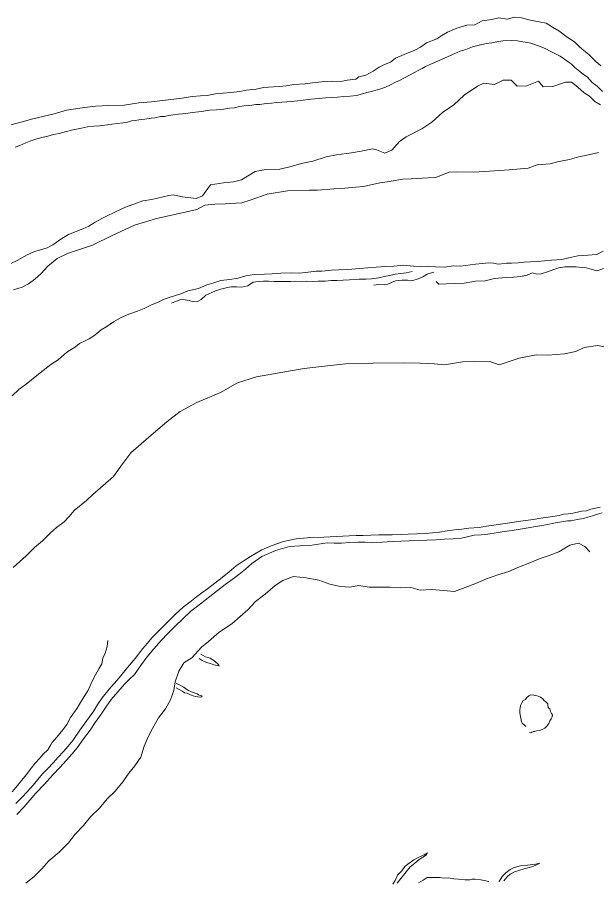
# Model space of a CAD drawing. Extents: x 683321 to 688873, y 7661944 to 7668387.
# Drawn here: x 686069.9 to 686334, y 7667942.6 to 7668335.2 of the extents above; entities that cross this region are included whole.
import ezdxf

# ---------------------------------------------------------------- set-up
doc = ezdxf.new("R2010")
doc.units = 0
doc.header["$MEASUREMENT"] = 0
doc.layers.add('01 CRESTA_Line', color=3, linetype='Continuous', lineweight=20)

msp = doc.modelspace()

# ---------------------------------------------------------------- linework, layer by layer
at = {"layer": '01 CRESTA_Line'}
for points in [[(686335.43, 7668313.22, 4355.24), (686333.15, 7668315.19, 4355.64), (686331.29, 7668316.92, 4355.77), (686329.93, 7668318.24, 4356.13), (686328.5, 7668319.56, 4356.46), (686326.84, 7668320.77, 4356.8), (686325.38, 7668322.08, 4357.17), (686323.39, 7668324.05, 4357.68), (686320.02, 7668326.17, 4358.07), (686316.32, 7668329.09, 4358.51), (686313.48, 7668330.8, 4359.14), (686310.48, 7668332.54, 4359.8), (686307.31, 7668333.12, 4360.16), (686304.9, 7668333.61, 4360.23), (686302.57, 7668334.1, 4360.5), (686299.33, 7668334.94, 4361.16), (686296.11, 7668335.23, 4361.45), (686292.78, 7668334.44, 4361.55), (686289.02, 7668334.99, 4361.75), (686285.84, 7668334.26, 4362.13), (686281.49, 7668333.54, 4362.71), (686278.15, 7668331.82, 4362.51), (686274.43, 7668331.64, 4363.24), (686269.89, 7668330.21, 4363.65), (686265.58, 7668328.52, 4364.13), (686263.07, 7668326.95, 4363.98), (686260.84, 7668325.45, 4364.14), (686256.13, 7668323.58, 4364.4), (686253.32, 7668321.67, 4364.46), (686250.77, 7668320.3, 4364.52), (686245.95, 7668318.28, 4365.28), (686241.93, 7668316.67, 4365.68), (686239.68, 7668314.84, 4365.93), (686237.01, 7668313.7, 4366.09), (686234.5, 7668312.54, 4366.35), (686231.77, 7668310.79, 4366.2), (686228.53, 7668308.91, 4366.3), (686225.34, 7668308.16, 4366.21), (686223.97, 7668307.01, 4365.92), (686220.01, 7668306.68, 4366.24), (686217.15, 7668306.07, 4366.47), (686213.16, 7668306.17, 4366.93), (686209.63, 7668306.04, 4367.41), (686204.27, 7668305.44, 4367.66), (686200.96, 7668304.94, 4367.89), (686195.66, 7668304.72, 4368.38), (686192.2, 7668304.08, 4368.56), (686189.27, 7668303.78, 4368.67), (686186.5, 7668303.57, 4369.07), (686181.91, 7668303.31, 4369.43), (686178.59, 7668302.47, 4369.39), (686174.11, 7668302.14, 4369.47), (686171.21, 7668301.55, 4369.62), (686167.08, 7668301.01, 4370.07), (686163.54, 7668300.68, 4370.02), (686160.13, 7668300.45, 4370.4), (686156.23, 7668299.61, 4370.18), (686153.29, 7668299.56, 4370.66), (686149.51, 7668299.27, 4370.83), (686145, 7668298.46, 4371.22), (686138.55, 7668297.67, 4371.54), (686131.03, 7668296.8, 4372.1), (686125.14, 7668296.29, 4372.8), (686118.49, 7668295.24, 4372.72), (686111.43, 7668295.05, 4373.31), (686105.53, 7668294.87, 4374.3), (686099.49, 7668293.99, 4374.41), (686092.28, 7668292.97, 4375.31), (686086.72, 7668291.37, 4375.15), (686077.03, 7668289.03, 4375.66), (686071.03, 7668287.44, 4377.09), (686065.7, 7668285.99, 4377.5)], [(686068.97, 7668276.21, 4374.97), (686071.09, 7668276.89, 4375.07), (686073.78, 7668278.06, 4374.52), (686076.12, 7668278.97, 4374.31), (686078.88, 7668279.92, 4374.02), (686081.62, 7668280.66, 4373.78), (686083.82, 7668281.15, 4373.73), (686086.41, 7668281.98, 4373.41), (686088.99, 7668282.44, 4373.22), (686092.29, 7668283.23, 4373.01), (686094.57, 7668283.95, 4372.77), (686096.85, 7668284.4, 4372.6), (686099.18, 7668284.86, 4372.34), (686101.87, 7668285.34, 4372.09), (686104.73, 7668285.64, 4371.95), (686107.28, 7668285.93, 4371.8), (686111.03, 7668286.34, 4371.56), (686113, 7668286.63, 4371.53), (686115.58, 7668286.92, 4371.39), (686118.05, 7668287.23, 4371.28), (686120.08, 7668287.55, 4371.31), (686121.82, 7668288.07, 4371.14), (686123.58, 7668288.32, 4371.13), (686125.24, 7668288.52, 4371.1), (686127.89, 7668288.93, 4370.86), (686130.88, 7668289.38, 4370.77), (686132.57, 7668289.57, 4370.66), (686135.13, 7668290.06, 4370.44), (686136.85, 7668290.16, 4370.56), (686138.71, 7668290.49, 4370.56), (686140.84, 7668290.9, 4370.24), (686143.07, 7668291.12, 4370.13), (686145.07, 7668291.28, 4370.08), (686147.45, 7668291.65, 4369.8), (686149.6, 7668291.96, 4369.71), (686153.71, 7668292.45, 4369.34), (686157.31, 7668292.92, 4369.12), (686160.5, 7668293.17, 4368.86), (686163.93, 7668293.49, 4368.53), (686166.39, 7668293.91, 4368.56), (686168.68, 7668294.08, 4368.46), (686170.98, 7668294.61, 4368.21), (686173.14, 7668294.93, 4368.1), (686175.14, 7668295.09, 4367.97), (686176.56, 7668295.31, 4367.82), (686178.44, 7668295.5, 4367.74), (686180.28, 7668295.59, 4367.7), (686183.19, 7668296.01, 4367.45), (686185.55, 7668296.19, 4367.32), (686187.86, 7668296.45, 4367.14), (686190.24, 7668296.6, 4366.93), (686192.52, 7668296.78, 4366.73), (686194.59, 7668296.92, 4366.53), (686197.36, 7668297.16, 4366.32), (686200.01, 7668297.49, 4366.13), (686202.22, 7668297.78, 4365.95), (686205.09, 7668298.14, 4365.6), (686207.25, 7668298.27, 4365.51), (686210.13, 7668298.6, 4365.23), (686213.23, 7668298.75, 4365.02), (686215.64, 7668298.89, 4364.85), (686218.41, 7668299.18, 4364.63), (686221.33, 7668299.32, 4364.47), (686224.19, 7668299.66, 4364.2), (686226.9, 7668300.45, 4363.9), (686228.9, 7668301.04, 4363.73), (686231, 7668301.49, 4363.6), (686233.03, 7668302.08, 4363.5), (686235.29, 7668302.7, 4363.39), (686237.44, 7668303.46, 4363.33), (686239.67, 7668304.54, 4363.09), (686242.02, 7668305.71, 4362.95), (686243.77, 7668306.54, 4362.77), (686246.04, 7668307.69, 4362.42), (686248.38, 7668308.91, 4362.18), (686250.7, 7668310.16, 4361.84), (686252.34, 7668311, 4361.71), (686254.08, 7668311.9, 4361.54), (686255.68, 7668312.77, 4361.43), (686258.32, 7668314, 4361.25), (686260.42, 7668314.96, 4360.96), (686262.98, 7668316.08, 4360.84), (686265.91, 7668317.46, 4360.58), (686268.61, 7668318.6, 4360.35), (686271.41, 7668319.82, 4360.07), (686274.01, 7668320.65, 4359.95), (686276.95, 7668321.78, 4359.66), (686280, 7668322.6, 4359.25), (686283.29, 7668323.27, 4358.62), (686285.75, 7668323.54, 4358.63), (686288.12, 7668324.11, 4358.37), (686290.78, 7668324.49, 4358.31), (686294.92, 7668324.7, 4357.86), (686297.45, 7668324.48, 4357.74), (686299.92, 7668324.13, 4357.41), (686302.01, 7668323.7, 4357.15), (686303.54, 7668323.4, 4356.82), (686305.37, 7668322.82, 4356.72), (686306.6, 7668322.43, 4356.48), (686308.49, 7668321.69, 4356.17), (686310.34, 7668320.85, 4355.96), (686312.36, 7668319.78, 4355.85), (686313.86, 7668319.08, 4355.65), (686315.4, 7668318.37, 4355.33), (686316.97, 7668317.49, 4355.38), (686318.36, 7668316.51, 4355.09), (686320.11, 7668315.25, 4354.89), (686321.92, 7668314.08, 4354.48), (686323.62, 7668312.46, 4354.33), (686325.83, 7668310.5, 4353.86), (686327.59, 7668309.23, 4353.57), (686329.11, 7668308.08, 4353.29), (686331.52, 7668305.55, 4352.95), (686333.8, 7668303.84, 4352.9), (686336.15, 7668301.44, 4352.99)], [(686067.04, 7668223.32, 4353.48), (686070.1, 7668224.8, 4353.29), (686074.12, 7668227.04, 4353.26), (686077.75, 7668228.77, 4353.07), (686080.07, 7668229.37, 4352.71), (686083.54, 7668230.42, 4353.61), (686086.08, 7668231.79, 4353.24), (686090.25, 7668234.6, 4353.31), (686093.15, 7668236.46, 4353.4), (686099.68, 7668239.09, 4353.25), (686102.51, 7668240.2, 4353.43), (686105.31, 7668242.02, 4352.2), (686108.31, 7668243.65, 4353.09), (686110.76, 7668244.98, 4353.32), (686113.92, 7668246.51, 4352.86), (686117.73, 7668248.32, 4352.99), (686119.86, 7668249.23, 4353.38), (686122.96, 7668250.23, 4353.26), (686127.03, 7668251.69, 4352.82), (686131.06, 7668252.29, 4353.42), (686138.91, 7668254.18, 4352.86), (686140.8, 7668254.47, 4353.6), (686145.04, 7668253.58, 4353.32), (686151.3, 7668252.86, 4352.68), (686154.21, 7668254.03, 4353.16), (686157.82, 7668259.08, 4353.79), (686163.74, 7668259.97, 4353.13), (686168.27, 7668260.43, 4353.11), (686171.99, 7668261.33, 4353.64), (686178.19, 7668265.05, 4353.77), (686183.03, 7668266.05, 4353.97), (686189.3, 7668266.13, 4353.09), (686193.38, 7668267.01, 4353.55), (686199.76, 7668268.88, 4353.3), (686204.42, 7668269.84, 4353.52), (686210.44, 7668271.73, 4353.24), (686215.21, 7668272.64, 4352.72), (686222.04, 7668273.66, 4352.95), (686226.29, 7668274.35, 4352.48), (686231.54, 7668275.38, 4352.46), (686233.28, 7668274.99, 4352.58), (686237.09, 7668273.48, 4351.94), (686240.26, 7668274.85, 4352.05), (686243.76, 7668278.72, 4352.3), (686246.77, 7668280.89, 4352.25), (686254.04, 7668284.54, 4352.61), (686258.46, 7668287.49, 4351.67), (686263.34, 7668292, 4352.01), (686268.58, 7668295.48, 4351.56), (686273.26, 7668299.86, 4351.82), (686279.22, 7668303.91, 4351.77), (686282.18, 7668305.19, 4351.78), (686287.05, 7668304.73, 4351), (686290.94, 7668306.61, 4351.4), (686294.65, 7668306.6, 4351.58), (686297.4, 7668303.91, 4351.42), (686301.67, 7668304.07, 4351.47), (686307.07, 7668306.18, 4351.35), (686309.22, 7668303.61, 4351.65), (686313.58, 7668303.73, 4351.19), (686319.29, 7668305.77, 4351.3), (686322.03, 7668305.76, 4351.97), (686324.98, 7668303.45, 4351.51), (686327.79, 7668300.81, 4350.95), (686330.31, 7668299.37, 4351.77), (686332.67, 7668296.96, 4351.27), (686335.24, 7668295.4, 4351.2)], [(686334.37, 7668273.77, 4350.97), (686329.82, 7668272.72, 4351.13), (686325.38, 7668271.76, 4351.11), (686321.19, 7668270.49, 4351.3), (686315.75, 7668269.51, 4351.44), (686312.34, 7668268.51, 4351.69), (686306.38, 7668268.17, 4351.5), (686302.35, 7668266.66, 4351.15), (686293.74, 7668265.83, 4351.35), (686289.32, 7668265.56, 4351.79), (686282.45, 7668265.07, 4351.91), (686277.5, 7668264.86, 4351.43), (686270.35, 7668264.96, 4352.28), (686266.36, 7668264.76, 4352.05), (686260.58, 7668262.56, 4352.33), (686256.89, 7668262.16, 4352.05), (686249.13, 7668261.75, 4352.59), (686245.36, 7668261.61, 4351.99), (686238.27, 7668260.42, 4352.54), (686234.9, 7668259.97, 4352.57), (686227.39, 7668258.25, 4353.16), (686223.98, 7668257.91, 4352.97), (686217.21, 7668257.41, 4353.16), (686214, 7668257.16, 4353.21), (686206.45, 7668256.62, 4353.68), (686202.65, 7668256.66, 4353.54), (686192.8, 7668256.35, 4353.52), (686183.64, 7668254.75, 4353.64), (686175.8, 7668252.05, 4353.82), (686172.1, 7668250.87, 4353.65), (686164.46, 7668250.32, 4354.09), (686159.84, 7668250.26, 4353.36), (686155.23, 7668249.86, 4353.07), (686151.57, 7668247.81, 4353.26), (686142.14, 7668245.72, 4353.68), (686133.19, 7668243.66, 4354.08), (686123.19, 7668240.74, 4354.54), (686113.06, 7668235.94, 4355.02), (686104.2, 7668231.67, 4355.45), (686092.73, 7668227.75, 4355.98), (686088.08, 7668225.52, 4356.21), (686083.82, 7668222.05, 4356.34), (686080.74, 7668218.69, 4356.49), (686077.97, 7668216.19, 4356.64), (686075.06, 7668214.08, 4356.75), (686072.09, 7668212.56, 4356.86), (686068.16, 7668211.21, 4356.96)], [(686067.53, 7668163.14, 4353.54), (686070.55, 7668165.9, 4353.5), (686074.68, 7668169.04, 4353.36), (686078, 7668171.71, 4353.29), (686081.69, 7668174.65, 4353.21), (686085.12, 7668177.36, 4353.48), (686088.54, 7668179.51, 4353.41), (686091.27, 7668181.84, 4353.47), (686092.9, 7668183.22, 4353.44), (686094.39, 7668184.19, 4353.39), (686096.33, 7668185.34, 4353.43), (686098.29, 7668186.84, 4353.29), (686100.8, 7668188.11, 4353.35), (686102.69, 7668189.05, 4353.34), (686104.69, 7668190.29, 4353.44), (686106.17, 7668191.44, 4353.26), (686108.12, 7668193.13, 4353.23), (686110.63, 7668194.61, 4353.28), (686113.71, 7668196.7, 4353.18), (686117.18, 7668198.73, 4352.97), (686120.67, 7668200.29, 4352.86), (686124.59, 7668201.53, 4353.21), (686127.6, 7668202.86, 4352.88), (686130.63, 7668204.29, 4352.85), (686133.97, 7668205.67, 4353.19), (686136.75, 7668207.05, 4353.22), (686139.41, 7668208, 4353.37), (686141.83, 7668208.65, 4353.38), (686144.27, 7668209.42, 4353.27), (686147.46, 7668210.78, 4353.48), (686152.31, 7668211.89, 4353.4), (686156.17, 7668213.5, 4353.24), (686159.39, 7668214.4, 4353.25), (686162.45, 7668215.49, 4352.92), (686166.69, 7668215.94, 4353.03), (686170.44, 7668216.61, 4353.13), (686173.82, 7668217.68, 4352.86), (686177.85, 7668218.27, 4353.29), (686182.33, 7668218.43, 4353.18), (686185.93, 7668218.63, 4353), (686189.8, 7668218.9, 4352.99), (686194.46, 7668218.96, 4352.85), (686198.38, 7668218.86, 4352.52), (686202.29, 7668219.26, 4352.63), (686205.91, 7668219.72, 4352.62), (686208.48, 7668219.82, 4352.68), (686212.93, 7668220.21, 4352.92), (686216.23, 7668220.4, 4352.95), (686220.23, 7668220.52, 4352.77), (686225.66, 7668221.04, 4352.66), (686229.39, 7668221.34, 4352.62), (686233.13, 7668221.65, 4352.54), (686237.21, 7668221.85, 4352.28), (686241.18, 7668222.08, 4352.19), (686245.61, 7668222.56, 4351.97), (686250.25, 7668222.03, 4351.78), (686253.26, 7668221.83, 4351.52), (686256.4, 7668222.01, 4351.48), (686260.12, 7668221.73, 4351.71), (686264.22, 7668221.52, 4351.62), (686268.39, 7668222.14, 4351.68), (686271.55, 7668222.08, 4351.53), (686276.07, 7668222.61, 4351.57), (686278.38, 7668223.03, 4351.68), (686281.58, 7668223.27, 4351.61), (686284.3, 7668223.63, 4351.79), (686286.53, 7668223.41, 4351.6), (686288.65, 7668222.92, 4351.77), (686290.22, 7668223.12, 4351.66), (686292.46, 7668223.37, 4351.74), (686294.72, 7668223.44, 4351.58), (686297.73, 7668223.61, 4351.63), (686300.49, 7668223.8, 4351.53), (686303.38, 7668224.06, 4351.38), (686306.57, 7668224.2, 4351.36), (686309.82, 7668224.41, 4351.25), (686312.93, 7668224.78, 4351.17), (686317.68, 7668225.06, 4351.29), (686320.77, 7668225.88, 4351.03), (686324.96, 7668226.82, 4351.08), (686329.56, 7668227.03, 4350.88), (686333.52, 7668227.38, 4351), (686336.48, 7668228.84, 4350.83)], [(686336.69, 7668221, 4350.15), (686333.55, 7668219.93, 4350), (686330.94, 7668220.61, 4350.02), (686328.75, 7668221.24, 4350.14), (686326.89, 7668221.46, 4350.3), (686324.17, 7668221.69, 4350.49), (686321.82, 7668221.68, 4350.46), (686319.07, 7668221.71, 4350.22), (686316.3, 7668221.23, 4350.06), (686313.96, 7668220.5, 4349.9), (686311.14, 7668219.48, 4349.91), (686308.3, 7668218.58, 4350.01), (686306.24, 7668218.4, 4350.45), (686304.35, 7668218.94, 4350.3), (686301.94, 7668218, 4350.12), (686298.89, 7668217.41, 4350.4), (686295.8, 7668216.97, 4350.43), (686292.37, 7668216.84, 4350.3), (686287.08, 7668216.46, 4350.55), (686282.75, 7668215.35, 4350.38), (686278.45, 7668215.24, 4350.31), (686273.24, 7668214.26, 4350.01), (686268.92, 7668214.22, 4349.82), (686264.98, 7668213.94, 4349.52), (686261.67, 7668213.82, 4348.68), (686260.44, 7668215.02, 4349.16)], [(686249.6, 7668219.57, 4350.64), (686246.91, 7668218.95, 4350.9), (686244.42, 7668218.74, 4350.91), (686241.8, 7668218.37, 4350.96), (686239.4, 7668217.86, 4351.05), (686237, 7668217.3, 4351.11), (686234.45, 7668216.78, 4351.7), (686231.13, 7668216.36, 4352.08), (686228.65, 7668216.14, 4352.05), (686225.41, 7668216.14, 4351.87), (686221.03, 7668215.84, 4351.69), (686218.14, 7668215.67, 4351.61), (686215.39, 7668215.53, 4351.52), (686212.66, 7668215.46, 4351.4), (686209.92, 7668215.3, 4351.66), (686206.75, 7668215.17, 4351.77), (686204.08, 7668215.12, 4352.27), (686201.44, 7668215.24, 4352.12), (686199.24, 7668215.09, 4352.26), (686196.46, 7668215.2, 4351.99), (686194.43, 7668215.06, 4352.23), (686191.98, 7668215.06, 4352.15), (686189.12, 7668215.11, 4351.91), (686186.83, 7668215.01, 4351.83), (686184.19, 7668215.16, 4351.61), (686181.87, 7668215.15, 4352.12), (686179.59, 7668215.08, 4352.21), (686177.24, 7668214.7, 4352.16), (686174.87, 7668213.05, 4352.24), (686172.04, 7668212.57, 4352.57), (686169.64, 7668212.63, 4352.65), (686167.29, 7668212.62, 4352.06), (686164.99, 7668212.15, 4352.5), (686162.55, 7668211.62, 4352.47), (686160.13, 7668210.88, 4352.95), (686158.46, 7668210.12, 4353.01), (686155.75, 7668208.84, 4352.85), (686153.57, 7668206.89, 4353.06), (686151.84, 7668205.92, 4353.02), (686150.03, 7668205.87, 4353.08), (686148.04, 7668206.41, 4353.14), (686146.27, 7668206.77, 4352.81), (686144.3, 7668206.87, 4352.58), (686141.6, 7668205.77, 4352.6), (686140.05, 7668205.27, 4352.44)], [(686259.4, 7668219.32, 4351.38), (686256.36, 7668218.48, 4351.17), (686254.38, 7668217.14, 4351.21), (686252.24, 7668216.27, 4351.1), (686249.43, 7668215.44, 4351.12), (686247.37, 7668215.64, 4351.39), (686245, 7668215.65, 4351.07), (686241.94, 7668215.45, 4350.92), (686240.15, 7668214.66, 4350.61), (686238.5, 7668213.93, 4350.74), (686236.88, 7668213.53, 4350.64), (686234.23, 7668213.65, 4350.3), (686232.08, 7668213.34, 4349.98)], [(686338.3, 7668185.13, 4324.88), (686333.99, 7668185.96, 4325.17), (686327.79, 7668184.99, 4324.65), (686324.04, 7668183.26, 4324.7), (686318.89, 7668182.14, 4324.91), (686311.34, 7668181.61, 4325.09), (686306.03, 7668181.75, 4325.54), (686298.31, 7668180.26, 4326.56), (686289.08, 7668177.18, 4326.7), (686285.4, 7668178.6, 4327.63), (686277.92, 7668178.64, 4328.27), (686272.46, 7668178.48, 4328.68), (686264.28, 7668177.17, 4327.93), (686259.57, 7668177.57, 4328.01), (686253.23, 7668177.98, 4328.59), (686245.6, 7668178.09, 4328.34), (686231.88, 7668177.97, 4327.35), (686219.29, 7668177.59, 4327.94), (686208.31, 7668176.42, 4328.02), (686200.4, 7668175.56, 4327.53), (686190.74, 7668173.89, 4327.34), (686178.78, 7668171.71, 4326.99), (686170.03, 7668169.04, 4326.63), (686162.35, 7668164.56, 4326.17), (686151.66, 7668160.12, 4325.42), (686144.01, 7668155.89, 4325.03), (686137.99, 7668151.21, 4324.54), (686129.73, 7668144.23, 4323.3), (686121.6, 7668137.22, 4322.89), (686117.54, 7668131.72, 4323.05), (686113.75, 7668126.34, 4322.43), (686104.33, 7668118.17, 4321.49), (686101.41, 7668115.48, 4320.83), (686095.82, 7668110.87, 4320.34), (686093.49, 7668108.22, 4320.07), (686091.23, 7668105.81, 4320.03), (686087.78, 7668103.19, 4319.48), (686085.06, 7668100.72, 4319.43), (686081.37, 7668097.17, 4319.48), (686077.79, 7668094.05, 4319.34), (686073.94, 7668090.28, 4319.24), (686067.98, 7668084.98, 4319.8)], [(686335.15, 7668112.45, 4279.58), (686333.04, 7668111.93, 4279.45), (686330.9, 7668111.47, 4279.37), (686328.94, 7668110.85, 4279.41), (686326.79, 7668110.57, 4279.33), (686324.77, 7668110.13, 4279.29), (686322.59, 7668109.74, 4279.25), (686320.6, 7668109.42, 4279.22), (686318.58, 7668109.26, 4279.22), (686316.41, 7668108.71, 4279.17), (686311.49, 7668107.94, 4279.04), (686308.05, 7668107.4, 4278.94), (686304.61, 7668106.86, 4278.84), (686298.96, 7668106.13, 4278.47), (686295.94, 7668105.68, 4278.41), (686292.92, 7668105.23, 4278.35), (686289.83, 7668104.78, 4278.23), (686286.75, 7668104.32, 4278.1), (686283.36, 7668103.75, 4278.1), (686279.98, 7668103.18, 4278.1), (686275.37, 7668102.84, 4277.93), (686272.13, 7668102.5, 4277.85), (686268.9, 7668102.16, 4277.77), (686265.45, 7668101.62, 4277.77), (686262.01, 7668101.08, 4277.77), (686258.84, 7668100.77, 4277.67), (686255.68, 7668100.47, 4277.57), (686251.72, 7668100.29, 4277.61), (686247.76, 7668100.11, 4277.66), (686244.09, 7668099.98, 4277.58), (686240.42, 7668099.86, 4277.5), (686234.46, 7668099.87, 4277.54), (686230.83, 7668099.74, 4277.51), (686227.2, 7668099.6, 4277.48), (686224.05, 7668099.49, 4277.4), (686220.91, 7668099.38, 4277.32), (686215.11, 7668099.12, 4277.23), (686209.32, 7668098.86, 4277.14), (686203.52, 7668098.6, 4277.05), (686200.18, 7668098.35, 4277.01), (686196.84, 7668098.1, 4276.96), (686191.01, 7668096.86, 4276.75), (686185.43, 7668094.92, 4276.78), (686181.24, 7668093.09, 4276.77), (686178.63, 7668091.55, 4276.7), (686176.02, 7668090.02, 4276.64), (686172.75, 7668087.87, 4276.67), (686169.48, 7668085.72, 4276.7), (686166.29, 7668083.09, 4276.65), (686163.1, 7668080.46, 4276.6), (686159.77, 7668077.91, 4276.46), (686156.44, 7668075.35, 4276.32), (686153.92, 7668073.49, 4276.26), (686151.39, 7668071.62, 4276.2), (686148.39, 7668069.28, 4276.09), (686145.38, 7668066.94, 4275.99), (686141.76, 7668063.62, 4275.9), (686137.61, 7668059.61, 4275.89), (686133.53, 7668055.43, 4275.59), (686131.19, 7668052.96, 4275.47), (686129.15, 7668050.58, 4275.42), (686127.11, 7668048.21, 4275.37), (686123.52, 7668043.7, 4275.17), (686120.1, 7668039.47, 4274.96), (686116.25, 7668034.9, 4274.73), (686113.97, 7668032.26, 4274.65), (686111.68, 7668029.62, 4274.56), (686108.47, 7668025.75, 4274.49), (686106.59, 7668022.8, 4274.33), (686104.71, 7668019.85, 4274.16), (686101.52, 7668015.49, 4274.05), (686098.34, 7668011, 4273.83), (686095.13, 7668006.41, 4273.86), (686092.99, 7668003.82, 4273.86), (686090.85, 7668001.24, 4273.86), (686088.54, 7667998.71, 4273.76), (686086.23, 7667996.19, 4273.66), (686083.78, 7667993.67, 4273.68), (686081.32, 7667991.16, 4273.69), (686079.21, 7667988.56, 4273.56), (686077.1, 7667985.96, 4273.42), (686074.53, 7667983.18, 4273.33), (686071.96, 7667980.4, 4273.24), (686069.28, 7667977.66, 4273.29)], [(686069.72, 7667972.74, 4273.23), (686072.86, 7667976.02, 4273.29), (686075.62, 7667979.18, 4273.34), (686078.38, 7667982.34, 4273.4), (686082.27, 7667986.52, 4273.47), (686086.16, 7667990.7, 4273.55), (686089.23, 7667994.01, 4273.7), (686092.3, 7667997.33, 4273.85), (686094.73, 7668000.16, 4273.9), (686097.15, 7668002.99, 4273.95), (686100.09, 7668007.04, 4273.98), (686103.03, 7668011.1, 4274.02), (686105.4, 7668014.52, 4274.13), (686107.77, 7668017.93, 4274.24), (686110.22, 7668021.43, 4274.29), (686112.67, 7668024.92, 4274.33), (686115.67, 7668028.48, 4274.55), (686118.67, 7668032.03, 4274.77), (686120.96, 7668034.21, 4274.95), (686123.24, 7668036.38, 4275.13), (686126.03, 7668040.31, 4275.16), (686128.82, 7668044.24, 4275.2), (686132.07, 7668048.01, 4275.46), (686135.33, 7668051.78, 4275.72), (686138.44, 7668055.01, 4275.85), (686141.55, 7668058.23, 4275.98), (686145.23, 7668061.72, 4276.01), (686148.91, 7668065.2, 4276.04), (686153.21, 7668068.5, 4276.14), (686157.52, 7668071.79, 4276.23), (686161.02, 7668074.57, 4276.34), (686164.53, 7668077.35, 4276.45), (686167.65, 7668079.57, 4276.49), (686170.76, 7668081.78, 4276.54), (686173.68, 7668084.33, 4276.63), (686176.59, 7668086.87, 4276.72), (686181.19, 7668090.06, 4276.64), (686184.32, 7668091.37, 4276.73), (686187.44, 7668092.68, 4276.82), (686190.59, 7668093.6, 4276.87), (686193.74, 7668094.52, 4276.93), (686198.48, 7668094.86, 4277.02), (686203.08, 7668095.05, 4277.09), (686206.99, 7668095.61, 4277.15), (686210.91, 7668096.18, 4277.21), (686214.15, 7668096.15, 4277.29), (686217.4, 7668096.13, 4277.37), (686221.14, 7668096.36, 4277.35), (686224.87, 7668096.59, 4277.32), (686228.15, 7668096.5, 4277.47), (686231.43, 7668096.41, 4277.62), (686235.97, 7668096.6, 4277.53), (686240.52, 7668096.78, 4277.44), (686244.36, 7668096.99, 4277.49), (686248.2, 7668097.19, 4277.53), (686252.23, 7668097.35, 4277.56), (686256.25, 7668097.51, 4277.58), (686260.28, 7668097.67, 4277.66), (686264.3, 7668097.83, 4277.73), (686268.18, 7668098.12, 4277.84), (686272.05, 7668098.42, 4277.95), (686277.84, 7668099.72, 4277.9), (686280.95, 7668099.91, 4278.05), (686284.05, 7668100.1, 4278.2), (686287.71, 7668100.74, 4278.23), (686291.36, 7668101.37, 4278.25), (686295.03, 7668101.88, 4278.33), (686298.7, 7668102.39, 4278.41), (686302.29, 7668103, 4278.6), (686305.88, 7668103.61, 4278.8), (686310.35, 7668104.45, 4278.87), (686314.82, 7668105.29, 4278.94), (686320.2, 7668106.25, 4278.98), (686321.92, 7668106.29, 4279.09), (686324.66, 7668106.78, 4279.2), (686327.59, 7668107.31, 4279.29), (686329.46, 7668107.96, 4279.33), (686331.58, 7668108.55, 4279.25), (686333.96, 7668109.25, 4279.41), (686336.07, 7668109.91, 4279.64)], [(686073.77, 7667941.51, 4280.97), (686077.5, 7667944.41, 4281.09), (686081.02, 7667947.91, 4281.17), (686084.24, 7667951.63, 4281.07), (686089.02, 7667955.51, 4281.09), (686093.18, 7667959.79, 4281.1), (686096.23, 7667963.7, 4281.31), (686100.08, 7667967.68, 4281.45), (686103.2, 7667971.64, 4281.8), (686107.29, 7667975.59, 4281.58), (686110.74, 7667979.74, 4281.57), (686114.41, 7667983.33, 4281.59), (686117.9, 7667987.49, 4281.38), (686120.68, 7667991.56, 4281.33), (686123.45, 7667994.86, 4281.36), (686126.1, 7667998.74, 4281.31), (686127.7, 7668003.72, 4281.46), (686129.53, 7668007.94, 4281.46), (686131.43, 7668011.86, 4281.53), (686134.21, 7668016.58, 4281.15), (686137.38, 7668020.75, 4281.77), (686139.57, 7668024.84, 4282.2), (686141.16, 7668029.08, 4282.64), (686141.69, 7668033.06, 4280.89), (686143.4, 7668037.89, 4281.22), (686145.74, 7668041.66, 4281.25), (686149.4, 7668043.89, 4281.22), (686153.68, 7668048.76, 4283.03), (686156.84, 7668051.42, 4282.02), (686161.78, 7668055.59, 4283.27), (686167.54, 7668059.43, 4283.12), (686171.35, 7668062.7, 4283.04), (686174.8, 7668065.77, 4283.34), (686178.23, 7668069.55, 4283.25), (686182.67, 7668072.87, 4283.2), (686187.19, 7668076.83, 4283.35), (686190.8, 7668079.17, 4283.52), (686195.59, 7668080.89, 4283.47), (686201.41, 7668080.36, 4283.4), (686207.14, 7668079.18, 4283.36), (686212.04, 7668077.38, 4283.37), (686216.93, 7668076.32, 4283.31), (686221.28, 7668076.04, 4283.03), (686225.33, 7668076.76, 4282.85), (686230.04, 7668076.13, 4283.02), (686234.93, 7668076.09, 4282.93), (686239.42, 7668076.14, 4283.46), (686244.41, 7668075.8, 4283.28), (686248.89, 7668075.88, 4283.18), (686253.19, 7668074.66, 4283.27), (686258.53, 7668075.04, 4283.2), (686263.77, 7668074.62, 4282.97), (686268.8, 7668074.09, 4283.2), (686273.73, 7668075.99, 4283.01), (686278.08, 7668077.63, 4283.55), (686283.33, 7668079.88, 4283.22), (686288.54, 7668081.7, 4282.87), (686293.52, 7668083.18, 4282.74), (686298.33, 7668085.3, 4282.57), (686303.16, 7668087.15, 4282.6), (686307.82, 7668089.05, 4282.41), (686311.95, 7668090.52, 4282.01), (686316.26, 7668092.2, 4281.58), (686321.34, 7668095.12, 4281.63), (686325.24, 7668096.08, 4281.22), (686328.05, 7668094.55, 4281.14), (686330.47, 7668092.19, 4280.86)], [(686067.6, 7667983.07, 4273.11), (686069.98, 7667985.94, 4273.49), (686072.04, 7667988.37, 4273.57), (686073.9, 7667990.75, 4273.59), (686076.34, 7667993.84, 4273.94), (686078.09, 7667995.96, 4273.84), (686080.39, 7667998.51, 4274.06), (686081.69, 7668000.06, 4274.05), (686083.89, 7668002.07, 4274.31), (686085.13, 7668004.37, 4274.54), (686085.76, 7668005.43, 4274.71), (686087.92, 7668007.93, 4274.95), (686090.67, 7668011.13, 4274.93), (686092.43, 7668013.61, 4274.92), (686094.19, 7668016.83, 4275.08), (686097.11, 7668020.99, 4275.57), (686098.24, 7668022.8, 4275.72), (686100.37, 7668026.34, 4276.06), (686102, 7668028.98, 4276.34), (686102.94, 7668030.86, 4276.72), (686104, 7668033.29, 4276.9), (686105.56, 7668036.21, 4277.38), (686107, 7668038.93, 4277.54), (686108.39, 7668041.24, 4277.79), (686108.8, 7668043.73, 4278.06), (686109.96, 7668046.01, 4278.22), (686110.83, 7668049.04, 4278.88), (686111.16, 7668051.87, 4279.47)], [(686153.46, 7668045.61, 4282.7), (686155.54, 7668044.4, 4282.49), (686157.61, 7668043.73, 4282.51), (686159.28, 7668042.76, 4282.57), (686161.09, 7668041.25, 4282.62), (686161.7, 7668040.32, 4282.67), (686159.41, 7668040.73, 4282.11), (686157.76, 7668041.35, 4281.64), (686156.01, 7668041.78, 4281.21), (686154.05, 7668042.69, 4281.37), (686152.66, 7668043.61, 4281.19)], [(686142.19, 7668032.33, 4281.08), (686143.34, 7668031.78, 4281.03), (686144.41, 7668031.24, 4281.12), (686145.62, 7668030.53, 4281.2), (686146.66, 7668029.81, 4281.29), (686147.86, 7668029.12, 4281.62), (686149.23, 7668028.46, 4281.79), (686150.43, 7668028.05, 4281.75), (686151.7, 7668027.56, 4281.82), (686152.43, 7668027.12, 4282.03), (686153.72, 7668026.6, 4282.22), (686154.02, 7668026.21, 4282.33), (686153.22, 7668026.07, 4282.32), (686152.08, 7668026.14, 4282.37), (686151.05, 7668026.3, 4282.3), (686149.94, 7668026.61, 4282.54), (686148.7, 7668027.08, 4282.46), (686147.14, 7668027.82, 4282.57), (686146.06, 7668028.09, 4282.6), (686144.9, 7668028.7, 4282.62), (686143.6, 7668029.56, 4282.81), (686142.26, 7668030.25, 4282.97)], [(686302.91, 7668009.96, 4281.07), (686303.56, 7668009.85, 4281.15), (686304.04, 7668010.15, 4281.18), (686304.8, 7668010.38, 4281.21), (686305.15, 7668010.5, 4281.22), (686306.19, 7668010.75, 4281.28), (686307.57, 7668010.96, 4281.38), (686308.76, 7668011.36, 4281.44), (686309.87, 7668011.94, 4281.62), (686310.78, 7668012.89, 4281.91), (686311.71, 7668014.08, 4282.21), (686312.13, 7668015.22, 4282.24), (686312.8, 7668016.25, 4282.31), (686313.25, 7668017.05, 4282.44), (686313.45, 7668017.93, 4282.65), (686313.02, 7668018.57, 4282.98), (686312.57, 7668019.48, 4283.25), (686312.13, 7668020.67, 4283.12), (686311.77, 7668021.01, 4283.09), (686311.42, 7668021.4, 4283), (686311.32, 7668022.4, 4282.74), (686311.27, 7668022.95, 4282.85), (686310.94, 7668023.35, 4282.98), (686310.32, 7668023.94, 4283.3), (686309.69, 7668024.5, 4283.39), (686308.96, 7668025.23, 4283.44), (686308, 7668025.98, 4283.1), (686306.9, 7668026.47, 4283.03), (686305.79, 7668026.85, 4283.11), (686304.85, 7668026.99, 4283.13), (686303.51, 7668027.05, 4282.77), (686302.57, 7668026.68, 4282.4), (686301.66, 7668025.86, 4282.25), (686301.08, 7668025.06, 4282.09), (686300.14, 7668024.47, 4281.64), (686299.43, 7668023.48, 4281.54), (686298.93, 7668022.28, 4281.44), (686298.72, 7668021.15, 4281.4), (686298.62, 7668020.24, 4281.25), (686298.62, 7668019.14, 4281.22), (686298.68, 7668017.94, 4281.2), (686299.08, 7668016.57, 4281.21), (686299.25, 7668014.89, 4281.16), (686299.54, 7668014.26, 4281.06), (686300.62, 7668013.33, 4281.03), (686301.31, 7668012.71, 4280.94)], [(686240.78, 7667941.04, 4280.98), (686241.86, 7667942.75, 4280.99), (686242.97, 7667945.05, 4280.9), (686244.93, 7667947.14, 4281.04), (686246.17, 7667949.11, 4281.1), (686248.21, 7667950.49, 4281.15), (686250.4, 7667952.1, 4281.16), (686252.33, 7667953.17, 4281.15), (686254.96, 7667954.39, 4281.09), (686256.6, 7667955.23, 4281.14), (686256.08, 7667954.33, 4281.03), (686252.68, 7667952.21, 4280.71), (686250.85, 7667950.55, 4280.35), (686248.7, 7667948.85, 4280.23), (686246.85, 7667946.64, 4280.02), (686244.44, 7667943.62, 4279.89), (686242.8, 7667941.53, 4280.01)], [(686289.02, 7667942.29, 4280.49), (686289.6, 7667942.97, 4280.57), (686290.72, 7667944.63, 4280.36), (686292.17, 7667946.21, 4280.19), (686294.19, 7667947.61, 4280.34), (686295.95, 7667948.59, 4280.53), (686298.82, 7667949.33, 4280.57), (686302.07, 7667949.59, 4280.42), (686305.66, 7667950.06, 4280.24), (686307.64, 7667950.58, 4280.26), (686306.58, 7667949.89, 4280.1), (686304.06, 7667948.85, 4279.98), (686301, 7667948.2, 4279.86), (686298.15, 7667947.24, 4279.71), (686296.09, 7667946.58, 4279.64), (686294.12, 7667945.52, 4279.6), (686292.72, 7667944.3, 4279.5), (686291.34, 7667942.51, 4279.61)], [(686252.41, 7667941.67, 4280.47), (686254.53, 7667942.8, 4280.88), (686256.4, 7667944.11, 4281.22), (686257.46, 7667944.1, 4281.17), (686259.65, 7667944.07, 4281), (686262.03, 7667944.08, 4281.17), (686264.12, 7667943.73, 4281.05), (686266.06, 7667943.82, 4280.99), (686268.47, 7667943.44, 4280.65), (686270.72, 7667943.34, 4280.76), (686273.53, 7667942.94, 4280.92), (686275.98, 7667943.04, 4280.97), (686276.85, 7667943.29, 4280.8), (686278.22, 7667943.33, 4280.59), (686280.83, 7667942.97, 4280.76), (686282.31, 7667942.74, 4280.86), (686284.42, 7667942.22, 4280.81)]]:
    msp.add_polyline3d(points, dxfattribs=at)

doc.saveas('drawing.dxf')
